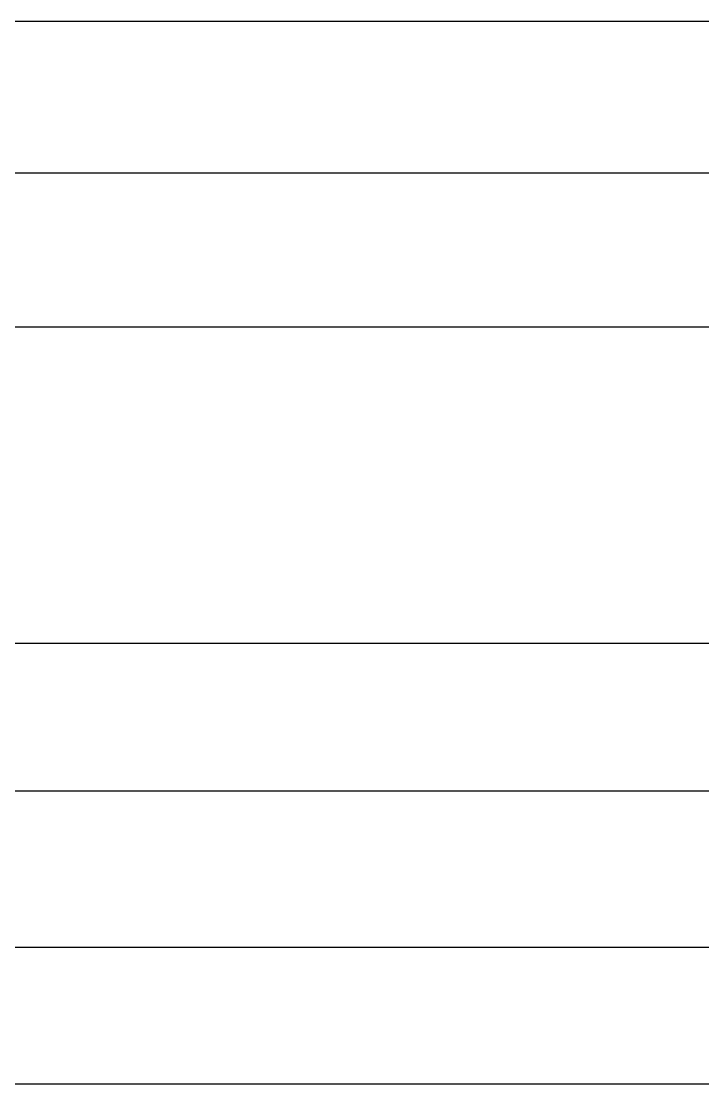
# Model space of a CAD drawing. Header units: millimetres. Extents: x -44117 to 256353, y -2095463 to 65325.
# Drawn here: x 121449 to 138883, y -439433 to -412255 of the extents above; entities that cross this region are included whole.
import ezdxf

# ---------------------------------------------------------------- set-up
doc = ezdxf.new("R2010")
doc.units = ezdxf.units.MM
doc.header["$LTSCALE"] = 10

msp = doc.modelspace()

# ---------------------------------------------------------------- linework, layer by layer
at = {"color": 1}
for p, q in [((104015.69829, -412254.53636), (196284.84516, -412254.53636)), ((104015.69829, -412254.53636), (196284.84516, -412254.53636)), ((104015.69829, -416135.06978), (196284.84516, -416135.06978)), ((104015.69829, -416135.06978), (196284.84516, -416135.06978)), ((104015.69829, -420069.94592), (196284.84516, -420069.94592)), ((104015.69829, -420069.94592), (196284.84516, -420069.94592)), ((104015.69829, -428158.99375), (196284.84516, -428158.99375)), ((104015.69829, -428158.99375), (196284.84516, -428158.99375)), ((104015.69829, -435942.95545), (196284.84516, -435942.95545)), ((104015.69829, -435942.95545), (196284.84516, -435942.95545)), ((104015.69829, -439432.69984), (196284.84516, -439432.69984)), ((104015.69829, -439432.69984), (196284.84516, -439432.69984))]:
    msp.add_line(p, q, dxfattribs=at)
at = {"color": 2}
msp.add_line((104015.69829, -431940.83376), (196284.84516, -431940.83376), dxfattribs=at)
msp.add_line((104015.69829, -431940.83376), (196284.84516, -431940.83376), dxfattribs=at)

doc.saveas('drawing.dxf')
